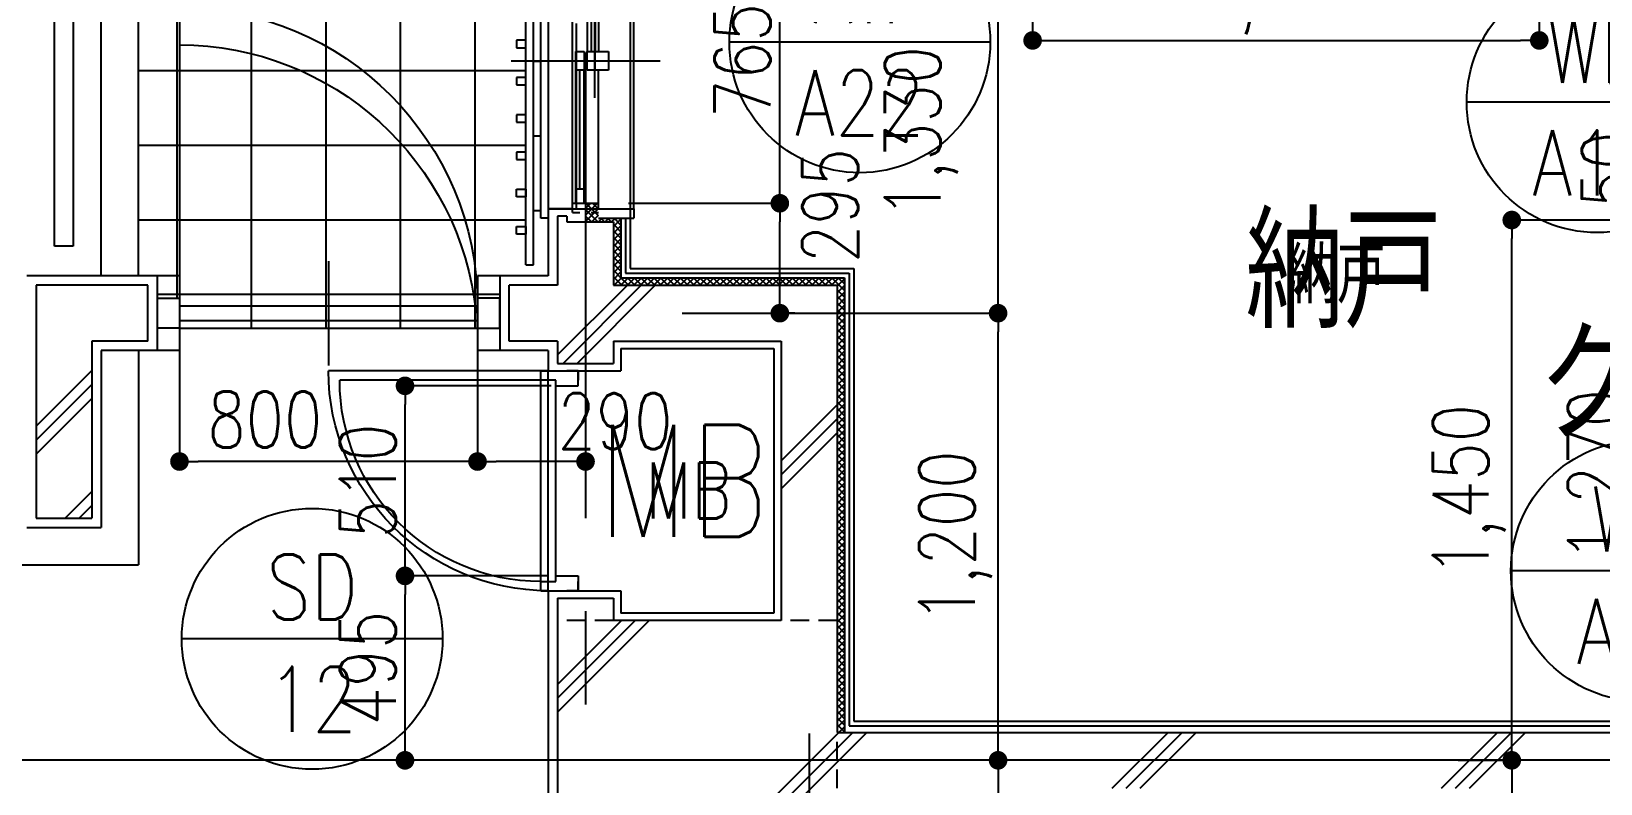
# Model space of a CAD drawing. Header units: millimetres. Extents: x 15495 to 166182, y -39946 to 18307.
# Drawn here: x 44253 to 48465, y 6369 to 8387 of the extents above; entities that cross this region are included whole.
import ezdxf
from ezdxf.enums import TextEntityAlignment as Align

# ---------------------------------------------------------------- set-up
doc = ezdxf.new("R2010")
doc.units = ezdxf.units.MM
doc.header["$LTSCALE"] = 1000
doc.linetypes.add('CENTER', pattern=[2, 1.25, -0.25, 0.25, -0.25])
doc.linetypes.add('DASHED2', pattern=[0.375, 0.25, -0.125])
doc.layers.get('0').update_dxf_attribs({"linetype": 'CONTINUOUS'})
for name, color, linetype in [('DT_ID', 13, 'CONTINUOUS'), ('E_TEXT', 3, 'CONTINUOUS'), ('F_FITT1-100', 5, 'CONTINUOUS'), ('F_FITT1-50', 5, 'CONTINUOUS'), ('F_FITT2-100', 1, 'CONTINUOUS'), ('F_FITT2-50', 1, 'CONTINUOUS'), ('SF-A_ELSE-100', 6, 'CONTINUOUS'), ('SF-A_ELSE-50', 6, 'CONTINUOUS'), ('SF-DT_ID-100', 13, 'CONTINUOUS'), ('SF-E_DIM-50', 3, 'CONTINUOUS'), ('SF-E_GRID-100', 1, 'CENTER'), ('SF-E_GRID-50', 1, 'CENTER'), ('SF-E_TEXT-100', 3, 'CONTINUOUS'), ('SF-E_TEXT-50', 3, 'CONTINUOUS'), ('SF-F_FINI1-100', 190, 'CONTINUOUS'), ('SF-F_FINI1-50', 190, 'CONTINUOUS'), ('SF-F_FINI2-50', 1, 'CONTINUOUS'), ('SF-F_FITT1-100', 5, 'CONTINUOUS'), ('SF-F_FITT1-50', 5, 'CONTINUOUS'), ('SF-F_HAT1-50', 9, 'CONTINUOUS'), ('SF-F_LAY2-100', 6, 'CONTINUOUS'), ('SF-F_LAY2-50', 6, 'CONTINUOUS'), ('SF-R_COLM-50', 7, 'CONTINUOUS'), ('SF-R_EWALL-50', 7, 'CONTINUOUS'), ('SF-U_FIRE-50', 9, 'CONTINUOUS')]:
    doc.layers.add(name, color=color, linetype=linetype)
doc.styles.add('DIM', font='romans.shx', dxfattribs={"width": 0.8, "bigfont": 'bigfont.shx'})
doc.styles.add('ROOM', font='romans.shx', dxfattribs={"width": 0.8, "bigfont": 'bigfont.shx'})
doc.styles.get("Standard").update_dxf_attribs({"font": 'txt.shx', "bigfont": 'bigfont.shx'})
doc.dimstyles.new('DIM50_3_3', dxfattribs={"dimscale": 50, "dimtxt": 3, "dimasz": 1, "dimexe": 0, "dimexo": 1, "dimgap": 0.5, "dimtad": 1, "dimdec": 1, "dimdsep": 46, "dimlunit": 6, "dimtxsty": 'DIM', "dimblk1": 'DOT', "dimblk2": 'DOT', "dimsah": 1, "dimcen": 1, "dimclrd": 256, "dimclre": 256, "dimclrt": 256, "dimadec": 0, "dimazin": 0, "dimtfac": 1, "dimtdec": 1, "dimtix": 1, "dimtmove": 2, "dimatfit": 3, "dimldrblk": 'DOT', "dimfxl": 1, "dimtvp": 0.833333, "dimtolj": 1, "dimarcsym": 0})
pattern_1 = [(45, (-28400.75, -37379.5), (-441.942, 441.942), []), (45, (-28363.25, -37379.5), (-441.942, 441.942), []), (45, (-28325.75, -37379.5), (-441.942, 441.942), [])]

# ---------------------------------------------------------------- blocks, each defined once
blk = doc.blocks.new('ROOM')
at = {"layer": 'DT_ID', "flags": 1}
for tag, p in [('室番号', (0, 500)), ('面積', (0, -500)), ('内装制限', (0, -1000)), ('仕上レベル', (0, -1500)), ('スラブレベル', (0, -2000)), ('天井高', (0, -2500)), ('床下地', (0, -3000)), ('床仕上', (0, -3500)), ('巾木高さ', (0, -4000)), ('巾木仕上', (0, -4500)), ('壁下地', (0, -5000)), ('壁仕上', (0, -5500)), ('天井下地', (0, -6000)), ('天井仕上', (0, -6500)), ('見切縁', (0, -7000)), ('備考', (0, -7500))]:
    blk.add_attdef(tag, p, '', height=300, dxfattribs=at)
at = {"layer": 'E_TEXT', "style": 'ROOM', "width": 0.8}
blk.add_attdef('室名', (0, 0), '', height=300, dxfattribs=at)
blk = doc.blocks.new('TATEGU-KIGOU')
at = {"color": 2}
blk.add_line((350, 0), (-350, 0), dxfattribs=at)
blk.add_circle((0, 0), 350, dxfattribs=at)
at = {"color": 2, "style": 'ROOM', "width": 0.8}
for tag, p in [('建具種別', (0, 51.6)), ('建具番号', (0, -250.1))]:
    blk.add_attdef(tag, text='', height=175, dxfattribs=at).set_placement(p, align=Align.CENTER)
at = {"flags": 1}
for tag, p in [('内法寸法（W）', (-414, -713.8)), ('内法寸法（H）', (-414, -1063.8)), ('階', (-373.6, -1414.3)), ('部屋名', (-373.6, -1786.8)), ('メーカー名', (-373.6, -2148.9)), ('値段', (-373.6, -2498.9)), ('重量', (-373.6, -2848.9)), ('建具形状', (-373.6, -3199)), ('開閉方式', (-373.6, -3549)), ('取付場所', (-373.6, -3899)), ('見込', (-373.6, -4296.3)), ('扉厚', (-373.6, -4646.3)), ('仕上', (-373.6, -4996.3)), ('ガラス', (-373.6, -5346.3)), ('建具金物', (-373.6, -5696.3)), ('枠形状', (-373.6, -6046.3)), ('沓摺形状', (-373.6, -6396.3)), ('特記事項', (-373.6, -6746.3)), ('防火性能', (-373.6, -7096.3))]:
    blk.add_attdef(tag, p, '', height=175, dxfattribs=at)
blk = doc.blocks.new('SD-12_100')
at = {"layer": 'F_FITT1-100'}
for p, q in [((0, 0), (590.0005, 0)), ((0, -590.0005), (0, 0))]:
    blk.add_line(p, q, dxfattribs=at)
blk.add_arc((0, 0), 590.0005, 270, 0, dxfattribs=at)
blk = doc.blocks.new('AD-A01_100')
at = {"layer": 'F_FITT1-100'}
blk.add_line((0, -719.999925), (0, 0), dxfattribs=at)
blk.add_arc((0, 80.000075), 800, 270, 354.260824124, dxfattribs=at)
blk = doc.blocks.new('AW-A22_100')
at = {"layer": 'F_FITT1-100'}
for p, q in [((125, -497.5), (125, 0)), ((75, -297.5), (75, -795)), ((-100, -397.5), (300, -397.5))]:
    blk.add_line(p, q, dxfattribs=at)
at = {"layer": 'F_FITT2-100'}
for p, q in [((0, 0), (0, -795)), ((220, 0), (220, -795))]:
    blk.add_line(p, q, dxfattribs=at)
blk = doc.blocks.new('SF-BLOCK_100')
at = {"layer": 'SF-A_ELSE-100'}
for p, q in [((14275, 7880), (14275, 10975)), ((14325, 10925), (14325, 7880)), ((14400, 7800), (14400, 10850)), ((14500, 7800), (14500, 10750)), ((15540, 7830), (15540, 8925)), ((15560, 7830), (15560, 8925)), ((14325, 7880), (14275, 7880)), ((15540, 7830), (15560, 7830)), ((14500, 7600), (14500, 7025)), ((11900, 7025), (14500, 7025))]:
    blk.add_line(p, q, dxfattribs=at)
at = {"layer": 'SF-E_GRID-100'}
for p, q in [((15700, 16400), (15700, -3119.46)), ((33440.32, 6500), (-8467.99, 6500))]:
    blk.add_line(p, q, dxfattribs=at)
at = {"layer": 'SF-F_FINI1-100'}
for p, q in [((15600, 7980), (15820, 7980)), ((15600, 7980), (15600, 7800)), ((15820, 7980), (15820, 7820)), ((15820, 7955), (15820, 7820)), ((14610, 7800), (14200, 7800)), ((14610, 7800), (14610, 7600)), ((15600, 7800), (15410, 7800)), ((15410, 7800), (15410, 7600)), ((15820, 7820), (16420, 7820)), ((16420, 7820), (16420, 6605)), ((14400, 7600), (14400, 7125)), ((14610, 7600), (14400, 7600)), ((15600, 7600), (15410, 7600)), ((15600, 7600), (15600, 7545)), ((15795, 7605), (15795, 7545)), ((15795, 7605), (16205, 7605)), ((16205, 7605), (16205, 6895)), ((15600, 7545), (15795, 7545)), ((14200, 7125), (14400, 7125)), ((15600, 6955), (15600, 5702.5)), ((15600, 6955), (15795, 6955)), ((15795, 6955), (15795, 6895)), ((16205, 6895), (15795, 6895)), ((16420, 6605), (19860, 6605))]:
    blk.add_line(p, q, dxfattribs=at)
at = {"layer": 'SF-F_LAY2-100', "linetype": 'Continuous'}
for p, q in [((14602.5, 10750), (14602.5, 7800)), ((14802.5, 10750), (14802.5, 7660)), ((15002.5, 10750), (15002.5, 7660)), ((15202.5, 10750), (15202.5, 7660)), ((15402.5, 10750), (15402.5, 7660)), ((15540, 8350), (14500, 8350)), ((15540, 8150), (14500, 8150)), ((15540, 7950), (14500, 7950)), ((15410, 7750), (14610, 7750)), ((14610, 7660), (15410, 7660))]:
    blk.add_line(p, q, dxfattribs=at)
at = {"layer": 'SF-F_LAY2-100'}
for p, q in [((15580, 8375), (15560, 8375)), ((15580, 8175), (15560, 8175)), ((15580, 7975), (15560, 7975))]:
    blk.add_line(p, q, dxfattribs=at)
at = {"layer": 'SF-DT_ID-100'}
for p, values in [((16436.11, 8427.04), {'建具種別': 'AW', '建具番号': 'A22'}), ((18415.17, 8266.25), {'建具種別': 'WD', '建具番号': 'A12'}), ((18533.94, 7008.63), {'建具種別': 'WD', '建具番号': 'A14'}), ((14966.15, 6826.17), {'建具種別': 'SD', '建具番号': '12'})]:
    blk.add_blockref('TATEGU-KIGOU', p, dxfattribs=at).add_auto_attribs(values)
at = {"layer": 'SF-E_TEXT-100'}
ref = blk.add_blockref('ROOM', (17471.33, 7660.76), dxfattribs=at)
ref.add_attrib('室名', '納戸', (17471.33, 7660.76), dxfattribs={"height": 300, "style": 'ROOM', "width": 0.8})
ref = blk.add_blockref('ROOM', (18258.27, 7356.85), dxfattribs=at)
ref.add_attrib('室名', 'クローゼット', (18258.27, 7356.85), dxfattribs={"height": 300, "style": 'ROOM', "width": 0.8})
at = {"layer": 'SF-F_FITT1-100'}
blk.add_blockref('AW-A22_100', (15600, 8775), dxfattribs=at)
at = {"layer": 'SF-F_FITT1-100', "xscale": -1, "rotation": 180}
blk.add_blockref('AD-A01_100', (14610, 7700), dxfattribs=at)
at = {"layer": 'SF-F_FITT1-100', "xscale": -1}
blk.add_blockref('SD-12_100', (15600, 7545), dxfattribs=at)
at = {"layer": 'SF-E_TEXT-100', "style": 'ROOM', "width": 0.8}
blk.add_text('MB', height=300, dxfattribs=at).set_placement((15962.86, 7250), align=Align.MIDDLE)
blk = doc.blocks.new('DOT')
at = {"color": 0, "linetype": 'ByBlock'}
blk.add_line((-0.5, 0), (-1, 0), dxfattribs=at)
at = {"color": 0, "linetype": 'ByBlock', "const_width": 0.5}
blk.add_lwpolyline([(-0.25, 0, 1), (0.25, 0, 1)], format="xyb", close=True, dxfattribs=at)
blk = doc.blocks.new('*D253')
at = {"layer": 'SF-E_DIM-50', "lineweight": -2}
for p, q in [((48082.6, 6431), (48226.9, 6431)), ((48226.9, 6381), (48226.9, 5031)), ((49290.7, 4981), (48226.9, 4981))]:
    blk.add_line(p, q, dxfattribs=at)
at = {"layer": 'SF-E_DIM-50', "lineweight": -2, "xscale": 50, "yscale": 50, "zscale": 50}
for p, rotation in [((48226.9, 6431), 90), ((48226.9, 4981), 270)]:
    blk.add_blockref('DOT', p, dxfattribs=dict(at, rotation=rotation))
at = {"layer": 'SF-E_DIM-50', "insert": (48112.6, 5706), "char_height": 150, "attachment_point": 5, "rotation": 90, "style": 'DIM'}
blk.add_mtext('\\A1;1,450', dxfattribs=at)
blk = doc.blocks.new('_DOT')
at = {"color": 0, "linetype": 'ByBlock'}
blk.add_line((-0.5, 0), (-1, 0), dxfattribs=at)
at = {"color": 0, "linetype": 'ByBlock', "const_width": 0.5}
blk.add_lwpolyline([(-0.25, 0, 1), (0.25, 0, 1)], format="xyb", close=True, dxfattribs=at)
blk = doc.blocks.new('*D252')
at = {"layer": 'SF-E_DIM-50', "lineweight": -2}
for p, q in [((49290.7, 7881), (48226.9, 7881)), ((48226.9, 6481), (48226.9, 7831)), ((48082.6, 6431), (48226.9, 6431))]:
    blk.add_line(p, q, dxfattribs=at)
at = {"layer": 'SF-E_DIM-50', "lineweight": -2, "xscale": 50, "yscale": 50, "zscale": 50}
for p, rotation in [((48226.9, 7881), 90), ((48226.9, 6431), 270)]:
    blk.add_blockref('DOT', p, dxfattribs=dict(at, rotation=rotation))
at = {"layer": 'SF-E_DIM-50', "insert": (48112.6, 7156), "char_height": 150, "attachment_point": 5, "rotation": 90, "style": 'DIM'}
blk.add_mtext('\\A1;1,450', dxfattribs=at)
blk = doc.blocks.new('SD-12_50')
at = {"layer": 'F_FITT1-50'}
for p, q in [((-79.99925, 0), (-49.99925, 0)), ((-79.99925, 0), (-79.99925, -25)), ((-79.99925, -40), (-79.99925, 0)), ((20.00075, 0), (-9.99925, 0)), ((20.00075, -590), (20.00075, 0)), ((-19.99925, -40), (-79.99925, -40)), ((-19.99925, -565), (-19.99925, -25)), ((-19.99925, -25), (560.00075, -25)), ((-19.99925, -550), (-79.99925, -550)), ((-79.99925, -550), (-79.99925, -590)), ((-79.99925, -590), (-79.99925, -565)), ((20.00075, -565), (-19.99925, -565)), ((-79.99925, -590), (-49.99925, -590)), ((20.00075, -590), (-9.99925, -590))]:
    blk.add_line(p, q, dxfattribs=at)
blk.add_arc((20.00075, -25), 540, 270, 0, dxfattribs=at)
blk = doc.blocks.new('*D258')
at = {"layer": 'SF-E_DIM-50', "lineweight": -2}
for p, q in [((45648.1, 7436), (45256.1, 7436)), ((45256.1, 6976), (45256.1, 7386)), ((45636.4, 6926), (45256.1, 6926))]:
    blk.add_line(p, q, dxfattribs=at)
at = {"layer": 'SF-E_DIM-50', "lineweight": -2, "xscale": 50, "yscale": 50, "zscale": 50}
for p, rotation in [((45256.1, 7436), 90), ((45256.1, 6926), 270)]:
    blk.add_blockref('DOT', p, dxfattribs=dict(at, rotation=rotation))
at = {"layer": 'SF-E_DIM-50', "insert": (45156.1, 7181), "char_height": 150, "attachment_point": 5, "rotation": 90, "style": 'DIM'}
blk.add_mtext('\\A1;510', dxfattribs=at)
blk = doc.blocks.new('*D256')
at = {"layer": 'SF-E_DIM-50', "lineweight": -2}
for p, q in [((46000, 7631), (46848, 7631)), ((46848, 6481), (46848, 7581)), ((46853.5, 6431), (46848, 6431))]:
    blk.add_line(p, q, dxfattribs=at)
at = {"layer": 'SF-E_DIM-50', "lineweight": -2, "xscale": 50, "yscale": 50, "zscale": 50}
for p, rotation in [((46848, 7631), 90), ((46848, 6431), 270)]:
    blk.add_blockref('DOT', p, dxfattribs=dict(at, rotation=rotation))
at = {"layer": 'SF-E_DIM-50', "insert": (46733.7, 7031), "char_height": 150, "attachment_point": 5, "rotation": 90, "style": 'DIM'}
blk.add_mtext('\\A1;1,200', dxfattribs=at)
blk = doc.blocks.new('*D257')
at = {"layer": 'SF-E_DIM-50', "lineweight": -2}
for p, q in [((45636.4, 6926), (45256.1, 6926)), ((45256.1, 6481), (45256.1, 6876)), ((45259.6, 6431), (45256.1, 6431))]:
    blk.add_line(p, q, dxfattribs=at)
at = {"layer": 'SF-E_DIM-50', "lineweight": -2, "xscale": 50, "yscale": 50, "zscale": 50}
for p, rotation in [((45256.1, 6926), 90), ((45256.1, 6431), 270)]:
    blk.add_blockref('DOT', p, dxfattribs=dict(at, rotation=rotation))
at = {"layer": 'SF-E_DIM-50', "insert": (45156.1, 6678.5), "char_height": 150, "attachment_point": 5, "rotation": 90, "style": 'DIM'}
blk.add_mtext('\\A1;495', dxfattribs=at)
blk = doc.blocks.new('*D259')
at = {"layer": 'SF-E_DIM-50', "lineweight": -2}
for p, q in [((46853.5, 6431), (46848, 6431)), ((46848, 6381), (46848, 5666)), ((46000, 5616), (46848, 5616))]:
    blk.add_line(p, q, dxfattribs=at)
at = {"layer": 'SF-E_DIM-50', "lineweight": -2, "xscale": 50, "yscale": 50, "zscale": 50}
for p, rotation in [((46848, 6431), 90), ((46848, 5616), 270)]:
    blk.add_blockref('DOT', p, dxfattribs=dict(at, rotation=rotation))
at = {"layer": 'SF-E_DIM-50', "insert": (46748, 6023.5), "char_height": 150, "attachment_point": 5, "rotation": 90, "style": 'DIM'}
blk.add_mtext('\\A1;815', dxfattribs=at)
blk = doc.blocks.new('*D260')
at = {"layer": 'SF-E_DIM-50', "lineweight": -2}
for p, q in [((46340.7, 6503.1), (46340.7, 5817.6)), ((45740.7, 5884.1), (45740.7, 5817.6)), ((45790.7, 5817.6), (46290.7, 5817.6))]:
    blk.add_line(p, q, dxfattribs=at)
at = {"layer": 'SF-E_DIM-50', "lineweight": -2, "xscale": 50, "yscale": 50, "zscale": 50, "rotation": 180}
blk.add_blockref('DOT', (45740.7, 5817.6), dxfattribs=at)
at = {"layer": 'SF-E_DIM-50', "lineweight": -2, "xscale": 50, "yscale": 50, "zscale": 50}
blk.add_blockref('DOT', (46340.7, 5817.6), dxfattribs=at)
at = {"layer": 'SF-E_DIM-50', "insert": (46040.7, 5917.6), "char_height": 150, "attachment_point": 5, "style": 'DIM'}
blk.add_mtext('\\A1;600', dxfattribs=at)
blk = doc.blocks.new('AD-A01_50')
at = {"layer": 'F_FITT1-50'}
for p, q in [((-60, 720), (-60, -140)), ((-460, 40), (-460, -240)), ((-920, -140), (-920, -60)), ((-920, -60), (-860, -60)), ((-860.0015, -140), (-860.0015, -60)), ((-59.9985, -80), (-860, -80)), ((0.0015, -60), (-59.9985, -60)), ((-59.9985, -120), (-860, -120)), ((-860, -140), (-920, -140)), ((-59.9985, -140), (0.0015, -140))]:
    blk.add_line(p, q, dxfattribs=at)
blk.add_arc((-60, -80), 800, 90, 180, dxfattribs=at)
blk = doc.blocks.new('*D254')
at = {"layer": 'SF-E_DIM-50', "lineweight": -2}
for p, q in [((44650.7, 7561), (44650.7, 7232.9)), ((45450.7, 7561), (45450.7, 7232.9)), ((45400.7, 7232.9), (44700.7, 7232.9))]:
    blk.add_line(p, q, dxfattribs=at)
at = {"layer": 'SF-E_DIM-50', "lineweight": -2, "xscale": 50, "yscale": 50, "zscale": 50, "rotation": 180}
blk.add_blockref('DOT', (44650.7, 7232.9), dxfattribs=at)
at = {"layer": 'SF-E_DIM-50', "lineweight": -2, "xscale": 50, "yscale": 50, "zscale": 50}
blk.add_blockref('DOT', (45450.7, 7232.9), dxfattribs=at)
at = {"layer": 'SF-E_DIM-50', "insert": (44879.9, 7345.4), "char_height": 150, "attachment_point": 5, "style": 'DIM'}
blk.add_mtext('\\A1;800', dxfattribs=at)
blk = doc.blocks.new('AW-A22_50')
at = {"layer": 'F_FITT1-50'}
for p, q in [((65, 805), (85, 805)), ((65, 805), (65, 780)), ((115, 805), (135, 805)), ((135, 820), (135, 805)), ((135, 820), (230, 820)), ((135, 805), (135, 780)), ((230, 795), (230, 820)), ((65, 780), (135, 780)), ((104, 780), (104, 742)), ((126, 780), (126, 742)), ((135, 795), (230, 795)), ((104, 742), (126, 742)), ((115, 742), (115, 422.5)), ((74, 372.5), (74, 422.5)), ((74, 422.5), (96, 422.5)), ((96, 422.5), (96, 372.5)), ((104, 372.5), (104, 422.5)), ((104, 422.5), (161.5, 422.5)), ((126, 372.5), (126, 422.5)), ((161.5, 422.5), (161.5, 372.5)), ((-100, 397.5), (300, 397.5)), ((96, 372.5), (74, 372.5)), ((85, 53), (85, 372.5)), ((161.5, 372.5), (104, 372.5)), ((74, 15), (74, 53)), ((96, 53), (74, 53)), ((96, 15), (96, 53)), ((65, 15), (135, 15)), ((65, -10), (65, 15)), ((65, -10), (85, -10)), ((115, -10), (135, -10)), ((135, 0), (230, 0)), ((135, -25), (230, -25)), ((230, 0), (230, -25))]:
    blk.add_line(p, q, dxfattribs=at)
at = {"layer": 'F_FITT2-50'}
for p, q in [((-20, -25), (-20, 820)), ((0, 820), (-20, 820)), ((65, 15), (65, 780)), ((135, 780), (135, 422.5)), ((230, 0), (230, 795)), ((104, 742), (104, 422.5)), ((126, 742), (126, 422.5)), ((74, 53), (74, 372.5)), ((96, 53), (96, 372.5)), ((135, 0), (135, 372.5)), ((0, -25), (-20, -25))]:
    blk.add_line(p, q, dxfattribs=at)
blk = doc.blocks.new('*D194')
at = {"layer": 'SF-E_DIM-50', "lineweight": -2}
for p, q in [((45863.6, 8691), (46262.2, 8691)), ((46262.2, 7976), (46262.2, 8641)), ((45886.8, 7926), (46262.2, 7926))]:
    blk.add_line(p, q, dxfattribs=at)
at = {"layer": 'SF-E_DIM-50', "lineweight": -2, "xscale": 50, "yscale": 50, "zscale": 50}
for p, rotation in [((46262.2, 8691), 90), ((46262.2, 7926), 270)]:
    blk.add_blockref('DOT', p, dxfattribs=dict(at, rotation=rotation))
at = {"layer": 'SF-E_DIM-50', "insert": (46162.2, 8308.5), "char_height": 150, "attachment_point": 5, "rotation": 90, "style": 'DIM'}
blk.add_mtext('\\A1;765', dxfattribs=at)
blk = doc.blocks.new('*D192')
at = {"layer": 'SF-E_DIM-50', "lineweight": -2}
for p, q in [((46940.7, 8911), (46940.7, 8363)), ((48300.7, 8831), (48300.7, 8363)), ((46990.7, 8363), (48250.7, 8363))]:
    blk.add_line(p, q, dxfattribs=at)
at = {"layer": 'SF-E_DIM-50', "lineweight": -2, "xscale": 50, "yscale": 50, "zscale": 50, "rotation": 180}
blk.add_blockref('DOT', (46940.7, 8363), dxfattribs=at)
at = {"layer": 'SF-E_DIM-50', "lineweight": -2, "xscale": 50, "yscale": 50, "zscale": 50}
blk.add_blockref('DOT', (48300.7, 8363), dxfattribs=at)
at = {"layer": 'SF-E_DIM-50', "insert": (47620.7, 8477.3), "char_height": 150, "attachment_point": 5, "style": 'DIM'}
blk.add_mtext('\\A1;1,360', dxfattribs=at)
blk = doc.blocks.new('*D190')
at = {"layer": 'SF-E_DIM-50', "lineweight": -2}
for p, q in [((46009, 8961), (46848, 8961)), ((46848, 7681), (46848, 8911)), ((46000, 7631), (46848, 7631))]:
    blk.add_line(p, q, dxfattribs=at)
at = {"layer": 'SF-E_DIM-50', "lineweight": -2, "xscale": 50, "yscale": 50, "zscale": 50}
for p, rotation in [((46848, 8961), 90), ((46848, 7631), 270)]:
    blk.add_blockref('DOT', p, dxfattribs=dict(at, rotation=rotation))
at = {"layer": 'SF-E_DIM-50', "insert": (46641.7, 8116.6), "char_height": 150, "attachment_point": 5, "rotation": 90, "style": 'DIM'}
blk.add_mtext('\\A1;1,330', dxfattribs=at)
blk = doc.blocks.new('*D193')
at = {"layer": 'SF-E_DIM-50', "lineweight": -2}
for p, q in [((45855.9, 7926), (46262.2, 7926)), ((46262.2, 7681), (46262.2, 7876)), ((46302.5, 7631), (46262.2, 7631))]:
    blk.add_line(p, q, dxfattribs=at)
at = {"layer": 'SF-E_DIM-50', "lineweight": -2, "xscale": 50, "yscale": 50, "zscale": 50}
for p, rotation in [((46262.2, 7926), 90), ((46262.2, 7631), 270)]:
    blk.add_blockref('DOT', p, dxfattribs=dict(at, rotation=rotation))
at = {"layer": 'SF-E_DIM-50', "insert": (46397.3, 7919.5), "char_height": 150, "attachment_point": 5, "rotation": 90, "style": 'DIM'}
blk.add_mtext('\\A1;295', dxfattribs=at)
blk = doc.blocks.new('*D255')
at = {"layer": 'SF-E_DIM-50', "lineweight": -2}
for p, q in [((45450.7, 7561), (45450.7, 7232.9)), ((45740.7, 7426), (45740.7, 7232.9)), ((45690.7, 7232.9), (45500.7, 7232.9))]:
    blk.add_line(p, q, dxfattribs=at)
at = {"layer": 'SF-E_DIM-50', "lineweight": -2, "xscale": 50, "yscale": 50, "zscale": 50, "rotation": 180}
blk.add_blockref('DOT', (45450.7, 7232.9), dxfattribs=at)
at = {"layer": 'SF-E_DIM-50', "lineweight": -2, "xscale": 50, "yscale": 50, "zscale": 50}
blk.add_blockref('DOT', (45740.7, 7232.9), dxfattribs=at)
at = {"layer": 'SF-E_DIM-50', "insert": (45819.6, 7341.1), "char_height": 150, "attachment_point": 5, "style": 'DIM'}
blk.add_mtext('\\A1;290', dxfattribs=at)
blk = doc.blocks.new('*D196')
at = {"layer": 'SF-E_DIM-50', "lineweight": -2}
for p, q in [((49240.7, 7831), (48589.9, 7831)), ((48589.9, 7781), (48589.9, 6611)), ((49154.8, 6561), (48589.9, 6561))]:
    blk.add_line(p, q, dxfattribs=at)
at = {"layer": 'SF-E_DIM-50', "lineweight": -2, "xscale": 50, "yscale": 50, "zscale": 50}
for p, rotation in [((48589.9, 7831), 90), ((48589.9, 6561), 270)]:
    blk.add_blockref('DOT', p, dxfattribs=dict(at, rotation=rotation))
at = {"layer": 'SF-E_DIM-50', "insert": (48475.6, 7196), "char_height": 150, "attachment_point": 5, "rotation": 90, "style": 'DIM'}
blk.add_mtext('\\A1;1,270', dxfattribs=at)
blk = doc.blocks.new('*D263')
at = {"layer": 'SF-E_DIM-50', "lineweight": -2}
for p, q in [((48589.9, 7931), (48589.9, 7981)), ((48560.6, 7881), (48589.9, 7881)), ((48589.9, 7881), (48589.9, 7831)), ((49240.7, 7831), (48589.9, 7831)), ((48589.9, 7781), (48589.9, 7731))]:
    blk.add_line(p, q, dxfattribs=at)
at = {"layer": 'SF-E_DIM-50', "lineweight": -2, "xscale": 50, "yscale": 50, "zscale": 50}
for p, rotation in [((48589.9, 7881), 270), ((48589.9, 7831), 90)]:
    blk.add_blockref('DOT', p, dxfattribs=dict(at, rotation=rotation))
at = {"layer": 'SF-E_DIM-50', "insert": (48489.9, 8015.5), "char_height": 150, "attachment_point": 5, "rotation": 90, "style": 'DIM'}
blk.add_mtext('\\A1;50', dxfattribs=at)
blk = doc.blocks.new('SF-BLOCK_50')
at = {"layer": 'SF-F_HAT1-50'}
h = blk.add_hatch(dxfattribs=at)
h.set_pattern_fill('RC2', color=256, scale=50, style=0)
h.set_pattern_definition(pattern_1)
h.paths.add_polyline_path([(15775, 7775), (15775, 7944.99), (15649.96, 7945), (15649.96, 7960), (15625, 7960), (15625, 7775), (15495, 7775), (15495, 7625), (15625, 7625), (15625, 7565), (15775, 7565), (15775, 7625), (16225, 7625), (16225, 6875), (16375, 6875), (16375, 7775)])
h.paths.add_polyline_path([(15775, 6875), (15775, 6935), (15625, 6935), (15625, 6875)], flags=17)
h.paths.add_polyline_path([(16375, 6125), (16375, 6425), (16375, 6575), (16375, 6875), (16225, 6875), (15775, 6875), (15625, 6875), (15625, 6125), (15775, 6125)])
h.paths.add_polyline_path([(15775, 6125), (15625, 6125), (15625, 5722.5), (15649.96, 5722.5), (15649.96, 5737.5), (15775, 5737.51)])
h.paths.add_polyline_path([(16375, 6575), (16375, 6425), (25725, 6425), (25725, 6575)])
h.paths.add_polyline_path([(25725, 6875), (25725, 6575), (25725, 6425), (25725, 6125), (26325, 6125), (26475, 6125), (26475, 6875), (26325, 6875)])
h.paths.add_polyline_path([(26475, 7265), (26450.04, 7265), (26450.04, 7250), (26325, 7249.99), (26325, 6875), (26475, 6875)])
h = blk.add_hatch(dxfattribs=at)
h.set_pattern_fill('RC2', color=256, scale=50, style=0)
h.set_pattern_definition([(45, (-40500.75, -39432), (-441.942, 441.942), []), (45, (-40463.25, -39432), (-441.942, 441.942), []), (45, (-40425.75, -39432), (-441.942, 441.942), [])])
h.paths.add_polyline_path([(14375, 7812.54), (14350, 7812.54), (14350, 7797.54), (14225, 7797.54), (14225, 6897.54), (14350, 6897.54), (14350, 6882.54), (14375, 6882.54)])
h = blk.add_hatch(dxfattribs=at)
h.set_pattern_fill('RC2', color=256, scale=50, style=0)
h.set_pattern_definition(pattern_1)
h.paths.add_polyline_path([(14225, 7150), (14375, 7150), (14375, 7625), (14525, 7625), (14525, 7775), (14225, 7775)])
at = {"layer": 'SF-U_FIRE-50'}
h = blk.add_hatch(dxfattribs=at)
h.set_pattern_fill('ANSI37', color=256, scale=100, style=0)
h.set_pattern_definition([(45, (-28400.745, -37379.51), (-8.8388348, 8.8388348), []), (135, (-28400.745, -37379.51), (-8.8388348, -8.8388348), [])])
h.paths.add_polyline_path([(15775, 7775), (16125, 7775), (16125, 7795), (15795, 7795), (15795, 7955), (15735, 7955), (15735, 7970), (15735, 7995), (15700, 7995), (15700, 7945), (15775, 7944.99)])
h.paths.add_polyline_path([(16395, 7795), (16125, 7795), (16125, 7775), (16375, 7775), (16375, 6875), (16375, 6750), (16395, 6750)])
h.paths.add_polyline_path([(16395, 6750), (16375, 6750), (16375, 6575), (16395, 6575)])
at = {"layer": 'SF-A_ELSE-50'}
for p, q in [((14275, 7880), (14275, 10975)), ((14325, 10925), (14325, 7880)), ((14400, 7800), (14400, 10850)), ((14500, 7800), (14500, 10750)), ((15540, 7830), (15540, 8925)), ((15560, 7830), (15560, 8925)), ((15540, 8432.5), (15515, 8432.5)), ((15515, 8432.5), (15515, 8412.5)), ((15540, 8412.5), (15540, 8432.5)), ((15515, 8412.5), (15540, 8412.5)), ((15540, 8332.5), (15515, 8332.5)), ((15515, 8332.5), (15515, 8312.5)), ((15515, 8312.5), (15540, 8312.5)), ((15540, 8312.5), (15540, 8332.5)), ((15540, 8232.5), (15515, 8232.5)), ((15515, 8232.5), (15515, 8212.5)), ((15540, 8212.5), (15540, 8232.5)), ((15515, 8212.5), (15540, 8212.5)), ((15540, 8132.5), (15515, 8132.5)), ((15515, 8132.5), (15515, 8112.5)), ((15515, 8112.5), (15540, 8112.5)), ((15515, 8032.5), (15540, 8032.5)), ((15515, 8012.5), (15515, 8032.5)), ((15540, 8012.5), (15515, 8012.5)), ((15540, 8032.5), (15540, 8012.5)), ((15515, 7932.5), (15540, 7932.5)), ((15515, 7912.5), (15515, 7932.5)), ((15540, 7932.5), (15540, 7912.5)), ((14325, 7880), (14275, 7880)), ((15540, 7912.5), (15515, 7912.5)), ((15540, 7830), (15560, 7830)), ((14500, 7600), (14500, 7025)), ((11900, 7025), (14500, 7025))]:
    blk.add_line(p, q, dxfattribs=at)
at = {"layer": 'SF-E_GRID-50'}
for p, q in [((15700, 16400), (15700, -3708.96)), ((30651.03, 6500), (-4082.3, 6500))]:
    blk.add_line(p, q, dxfattribs=at)
at = {"layer": 'SF-F_FINI1-50'}
for p, q in [((15665, 7980), (15600, 7980)), ((15600, 7980), (15600, 7800)), ((15820, 7980), (15820, 7820)), ((15820, 7955), (15820, 7820)), ((14550, 7800), (14200, 7800)), ((14550, 7800), (14550, 7600)), ((15600, 7800), (15470, 7800)), ((15470, 7800), (15470, 7600)), ((15820, 7820), (16420, 7820)), ((16420, 7820), (16420, 6605)), ((14400, 7600), (14400, 7125)), ((14550, 7600), (14400, 7600)), ((15600, 7600), (15470, 7600)), ((15600, 7600), (15600, 7545)), ((15795, 7605), (15795, 7545)), ((15795, 7605), (16205, 7605)), ((16205, 7605), (16205, 6895)), ((15600, 7545), (15795, 7545)), ((14200, 7125), (14400, 7125)), ((15600, 6955), (15600, 5702.5)), ((15600, 6955), (15795, 6955)), ((15795, 6955), (15795, 6895)), ((16205, 6895), (15795, 6895)), ((16420, 6605), (19250, 6605))]:
    blk.add_line(p, q, dxfattribs=at)
at = {"layer": 'SF-F_FINI2-50'}
for p, q in [((15807.5, 7955), (15807.5, 7807.5)), ((15807.5, 7807.5), (16407.5, 7807.5)), ((16407.5, 7807.5), (16407.5, 6592.5)), ((16407.5, 6592.5), (19250, 6592.5))]:
    blk.add_line(p, q, dxfattribs=at)
at = {"layer": 'SF-F_FITT1-50'}
blk.add_line((15470, 7660), (15470, 7740), dxfattribs=at)
at = {"layer": 'SF-F_LAY2-50', "linetype": 'Continuous'}
for p, q in [((14602.5, 10750), (14602.5, 7740)), ((14802.5, 10750), (14802.5, 7720)), ((15002.5, 10750), (15002.5, 7720)), ((15202.5, 10750), (15202.5, 7720)), ((15402.5, 10750), (15402.5, 7720)), ((15540, 8350), (14500, 8350)), ((15540, 8150), (14500, 8150)), ((15540, 7950), (14500, 7950)), ((15470, 7750), (14550, 7750)), ((14802.5, 7680), (14802.5, 7660)), ((15002.5, 7680), (15002.5, 7660)), ((15202.5, 7680), (15202.5, 7660)), ((15402.5, 7680), (15402.5, 7660)), ((14610, 7660), (15410, 7660))]:
    blk.add_line(p, q, dxfattribs=at)
at = {"layer": 'SF-F_LAY2-50'}
for p, q in [((15580, 8375), (15560, 8375)), ((15580, 8175), (15560, 8175)), ((15580, 7975), (15560, 7975))]:
    blk.add_line(p, q, dxfattribs=at)
at = {"layer": 'SF-R_COLM-50', "linetype": 'DASHED2', "ltscale": 0.2}
for p, q in [((15775, 6875), (15625, 6875)), ((16375, 6875), (16225, 6875)), ((16375, 6425), (16375, 6575))]:
    blk.add_line(p, q, dxfattribs=at)
at = {"layer": 'SF-R_COLM-50'}
for p, q in [((15625, 6875), (15625, 6125)), ((16225, 6875), (15775, 6875)), ((16375, 6875), (16375, 6575))]:
    blk.add_line(p, q, dxfattribs=at)
at = {"layer": 'SF-R_EWALL-50'}
for p, q in [((15649.96, 7960), (15625, 7960)), ((15625, 7960), (15625, 7775)), ((15649.96, 7960), (15649.96, 7945)), ((15649.96, 7945), (15775, 7944.99)), ((15775, 7944.99), (15775, 7775)), ((14525, 7775), (14225, 7775)), ((14225, 7775), (14225, 7150)), ((14525, 7625), (14525, 7775)), ((15625, 7775), (15495, 7775)), ((15495, 7625), (15495, 7775)), ((15775, 7775), (16375, 7775)), ((16375, 7775), (16375, 6875)), ((14375, 7625), (14375, 7150)), ((14525, 7625), (14375, 7625)), ((15625, 7625), (15495, 7625)), ((15625, 7625), (15625, 7565)), ((15775, 7625), (15775, 7565)), ((15775, 7625), (16225, 7625)), ((16225, 7625), (16225, 6875)), ((15625, 7565), (15775, 7565)), ((14225, 7150), (14375, 7150)), ((15625, 6935), (15625, 6875)), ((15625, 6935), (15775, 6935)), ((15775, 6935), (15775, 6875)), ((16375, 6575), (25725, 6575))]:
    blk.add_line(p, q, dxfattribs=at)
at = {"layer": 'SF-U_FIRE-50'}
for p, q in [((15795, 7955), (15795, 7795)), ((15795, 7795), (16395, 7795)), ((16395, 7795), (16395, 6575))]:
    blk.add_line(p, q, dxfattribs=at)
at = {"layer": 'SF-E_TEXT-50'}
ref = blk.add_blockref('ROOM', (17584.38, 7726.64), dxfattribs=dict(at, xscale=0.5, yscale=0.5, zscale=0.5))
ref.add_attrib('室名', '納戸', (17584.38, 7726.64), dxfattribs={"height": 150, "style": 'ROOM', "width": 0.8})
at = {"layer": 'SF-F_FITT1-50'}
blk.add_blockref('AW-A22_50', (15600, 7980), dxfattribs=at)
at = {"layer": 'SF-F_FITT1-50', "xscale": -1}
for name, p in [('AD-A01_50', (14550, 7800)), ('SD-12_50', (15600, 7545))]:
    blk.add_blockref(name, p, dxfattribs=at)
at = {"layer": 'SF-E_TEXT-50', "style": 'ROOM', "width": 0.8}
blk.add_text('MB', height=150, dxfattribs=at).set_placement((15976.61, 7223.88), align=Align.MIDDLE)
at = {"layer": 'SF-E_DIM-50'}
for base, p1, p2, angle, picture, middle in [((16807.25, 9030), (15909.3, 7700), (15918.3, 9030), 270, '*D190', (16601.04, 8185.59)), ((18549.2, 7900), (18569.9, 7950), (19250, 7900), 270, '*D263', (18449.2, 8084.52)), ((16221.52, 7995), (16211.84, 7700), (15765.15, 7995), 90, '*D193', (16356.63, 7988.51))]:
    dim = blk.add_linear_dim(base=base, p1=p1, p2=p2, angle=angle, dimstyle='DIM50_3_3', dxfattribs=at)
    dim.commit()
    dim.dimension.update_dxf_attribs({"geometry": picture, "text_midpoint": middle, "dimtype": 128, "insert": (-30040.71, 69)})
for base, p1, p2, picture, middle in [((18260, 8432.02), (16900, 9030), (18260, 8950), '*D192', (17580, 8546.31)), ((16300, 5886.62), (15700, 6003.13), (16300, 6622.09), '*D260', (16000, 5986.62))]:
    dim = blk.add_linear_dim(base=base, p1=p1, p2=p2, dimstyle='DIM50_3_3', dxfattribs=at)
    dim.commit()
    dim.dimension.update_dxf_attribs({"geometry": picture, "text_midpoint": middle, "insert": (-30040.71, 69)})
for base, p1, p2, angle, picture, middle in [((16221.52, 8760), (15796.05, 7995), (15772.88, 8760), 90, '*D194', (16121.52, 8377.5)), ((18186.17, 7950), (17991.89, 6500), (19300, 7950), 270, '*D252', (18071.88, 7225)), ((18549.2, 6630), (19250, 7900), (19164.12, 6630), 270, '*D196', (18434.91, 7265)), ((16807.25, 7700), (16762.78, 6500), (15909.3, 7700), 270, '*D256', (16692.96, 7100)), ((15215.44, 7505), (15645.68, 6995), (15657.35, 7505), 90, '*D258', (15115.44, 7250)), ((15215.44, 6995), (15268.88, 6500), (15645.68, 6995), 90, '*D257', (15115.44, 6747.5)), ((16807.25, 5685), (16762.78, 6500), (15909.3, 5685), 90, '*D259', (16707.25, 6092.5)), ((18186.17, 5050), (17991.89, 6500), (19300, 5050), 90, '*D253', (18071.88, 5775))]:
    dim = blk.add_linear_dim(base=base, p1=p1, p2=p2, angle=angle, dimstyle='DIM50_3_3', dxfattribs=at)
    dim.commit()
    dim.dimension.update_dxf_attribs({"geometry": picture, "text_midpoint": middle, "insert": (-30040.71, 69)})
for base, p1, p2, picture, middle in [((14610, 7301.94), (15410, 7680), (14610, 7680), '*D254', (14839.22, 7414.39)), ((15410, 7301.94), (15700, 7545), (15410, 7680), '*D255', (15778.88, 7410.14))]:
    dim = blk.add_linear_dim(base=base, p1=p1, p2=p2, dimstyle='DIM50_3_3', dxfattribs=at)
    dim.commit()
    dim.dimension.update_dxf_attribs({"geometry": picture, "text_midpoint": middle, "dimtype": 128, "insert": (-30040.71, 69)})

msp = doc.modelspace()

# ---------------------------------------------------------------- block references
for name in ['SF-BLOCK_100', 'SF-BLOCK_50']:
    msp.add_blockref(name, (30040.7, -69))

doc.saveas('drawing.dxf')
